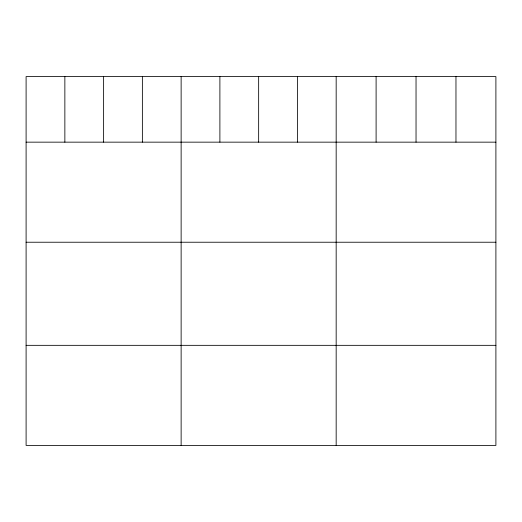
<?xml version="1.0" encoding="UTF-8"?>
<svg xmlns="http://www.w3.org/2000/svg" width="522" height="522" viewBox="0 0 522 522"><rect width="100%" height="100%" fill="white"/><g stroke="black" fill="none" stroke-linecap="round" stroke-linejoin="round"><path stroke-width="0.78" d="M495.9 142.154L495.9 445.416L26.1 445.416L26.1 76.584L495.9 76.584L495.9 142.154L26.1 142.154M26.1 242.228L495.9 242.228M26.1 345.336L495.9 345.336M455.967 76.584L455.967 142.154M416.034 76.584L416.034 142.154M376.101 76.584L376.101 142.154M336.168 76.584L336.168 445.416M297.409 76.584L297.409 142.154M258.651 76.584L258.651 142.154M219.892 76.584L219.892 142.154M181.134 76.584L181.134 445.416M142.375 76.584L142.375 142.154M103.617 76.584L103.617 142.154M64.859 76.584L64.859 142.154"/></g></svg>
